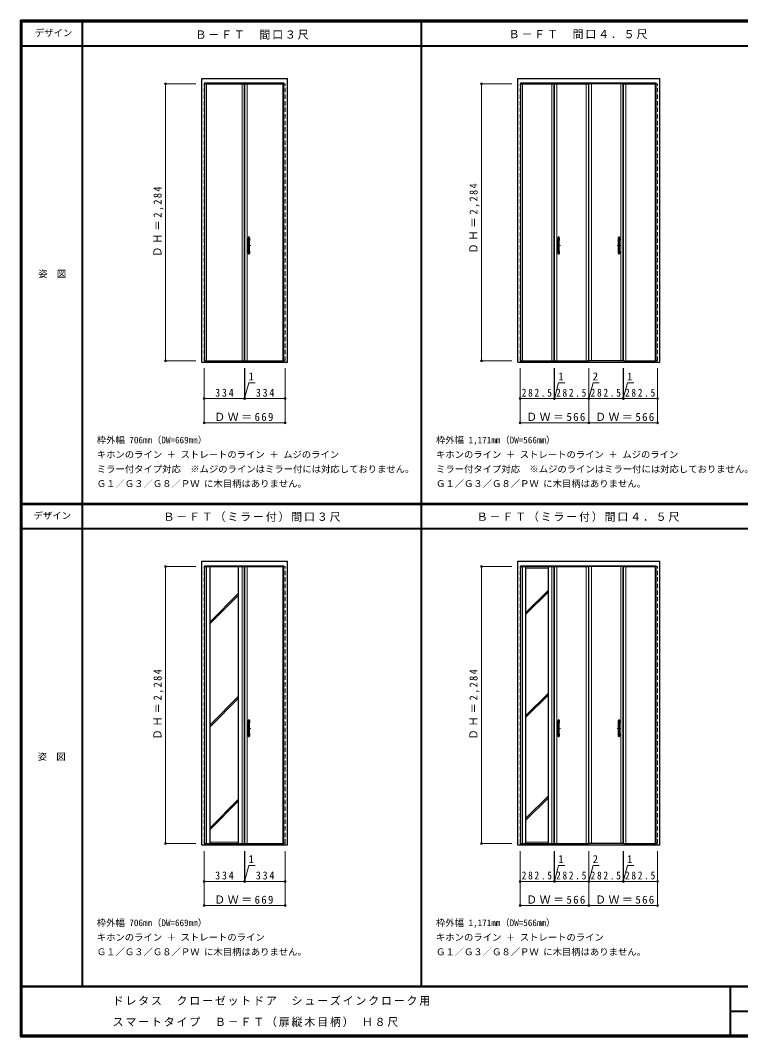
# Model space of a CAD drawing. Units: millimetres at full size, sheet at 1:30. Extents: x -6000 to 5700, y -4307 to 4175.
# Drawn here: x -6000 to -64, y -4205 to 4175 of the extents above; entities that cross this region are included whole.
import ezdxf
from ezdxf.enums import TextEntityAlignment as Align

# ---------------------------------------------------------------- set-up
doc = ezdxf.new("R2010")
doc.units = ezdxf.units.MM
doc.header["$LTSCALE"] = 30
doc.header["$PDMODE"] = 32
doc.header["$PDSIZE"] = 15
doc.linetypes.add('CHAIN1', pattern=[8, 5, -1, 1, -1])
doc.linetypes.add('DASHED1', pattern=[1.8, 1.2, -0.6])
for name, color, linetype, lineweight in [('0-1_通り芯', 4, 'CHAIN1', 9), ('0-2_扉', 3, 'Continuous', 25), ('0-3_仕上げ', 7, 'Continuous', 18), ('0-4_枠', 3, 'Continuous', 25), ('0-7_取手', 7, 'Continuous', 18), ('0-B_寸法', 4, 'Continuous', 9), ('0-C_ハッチ', 4, 'Continuous', 9), ('F-1_枠', 6, 'Continuous', 40), ('F-A_文字', 7, 'Continuous', 18)]:
    doc.layers.add(name, color=color, linetype=linetype, lineweight=lineweight)
doc.layers.add('0-A_文字', color=7, linetype='Continuous')
doc.styles.add('ＭＳ ゴシック', font='')
doc.styles.get('ＭＳ ゴシック').set_extended_font_data('MS Gothic')

msp = doc.modelspace()

# ---------------------------------------------------------------- linework, layer by layer
at = {"layer": '0-1_通り芯'}
for p, q in [((-4116, 2394.5), (-4116, 2240.5)), ((-1563.77, 2394.5), (-1563.77, 2240.5)), ((-1066.77, 2394.5), (-1066.77, 2240.5)), ((-4101, 2317.5), (-4131, 2317.5)), ((-1548.77, 2317.5), (-1578.77, 2317.5)), ((-1081.77, 2317.5), (-1051.77, 2317.5)), ((-4116, -1586), (-4116, -1740)), ((-1563.77, -1586), (-1563.77, -1740)), ((-1066.77, -1586), (-1066.77, -1740)), ((-4101, -1663), (-4131, -1663)), ((-1548.77, -1663), (-1578.77, -1663)), ((-1081.77, -1663), (-1051.77, -1663))]:
    msp.add_line(p, q, dxfattribs=at)
at = {"layer": '0-2_扉', "color": 4, "linetype": 'DASHED1', "lineweight": 9}
for p, q in [((-4486, 1367.5), (-4486, 3651.5)), ((-4480.5, 3651.5), (-4486, 3651.5)), ((-3828.5, 3651.5), (-3817, 3651.5)), ((-3817, 1367.5), (-3817, 3651.5)), ((-1882.27, 1367.5), (-1882.27, 3651.5)), ((-1876.77, 3651.5), (-1882.27, 3651.5)), ((-759.77, 3651.5), (-748.27, 3651.5)), ((-748.27, 1367.5), (-748.27, 3651.5)), ((-4480.5, 1367.5), (-4486, 1367.5)), ((-3828.5, 1367.5), (-3817, 1367.5)), ((-1876.77, 1367.5), (-1882.27, 1367.5)), ((-759.77, 1367.5), (-748.27, 1367.5)), ((-4486, -2613), (-4486, -329)), ((-4480.5, -329), (-4486, -329)), ((-3828.5, -329), (-3817, -329)), ((-3817, -2613), (-3817, -329)), ((-1882.27, -2613), (-1882.27, -329)), ((-1876.77, -329), (-1882.27, -329)), ((-759.77, -329), (-748.27, -329)), ((-748.27, -2613), (-748.27, -329)), ((-4480.5, -2613), (-4486, -2613)), ((-3828.5, -2613), (-3817, -2613)), ((-1876.77, -2613), (-1882.27, -2613)), ((-759.77, -2613), (-748.27, -2613))]:
    msp.add_line(p, q, dxfattribs=at)
at = {"layer": '0-2_扉'}
for p, q in [((-4480.5, 3651.5), (-4152, 3651.5)), ((-4152, 1367.5), (-4152, 3651.5)), ((-4151, 1367.5), (-4151, 3651.5)), ((-4151, 3651.5), (-3828.5, 3651.5)), ((-1876.77, 3651.5), (-1599.77, 3651.5)), ((-1599.77, 1367.5), (-1599.77, 3651.5)), ((-1598.77, 3651.5), (-1316.27, 3651.5)), ((-1598.77, 1367.5), (-1598.77, 3651.5)), ((-1316.27, 1367.5), (-1316.27, 3651.5)), ((-1031.77, 3651.5), (-1314.27, 3651.5)), ((-1031.77, 1367.5), (-1031.77, 3651.5)), ((-1030.77, 1367.5), (-1030.77, 3651.5)), ((-1030.77, 3651.5), (-759.77, 3651.5)), ((-4480.5, 1367.5), (-4152, 1367.5)), ((-4151, 1367.5), (-3828.5, 1367.5)), ((-1876.77, 1367.5), (-1599.77, 1367.5)), ((-1598.77, 1367.5), (-1316.27, 1367.5)), ((-1030.77, 1367.5), (-759.77, 1367.5)), ((-4480.5, -329), (-4152, -329)), ((-4437, -2613), (-4437, -329)), ((-4201, -2613), (-4201, -329)), ((-4152, -2613), (-4152, -329)), ((-4151, -2613), (-4151, -329)), ((-4151, -329), (-3828.5, -329)), ((-1876.77, -329), (-1599.77, -329)), ((-1833.27, -2613), (-1833.27, -329)), ((-1648.77, -2613), (-1648.77, -329)), ((-1599.77, -2613), (-1599.77, -329)), ((-1598.77, -329), (-1316.27, -329)), ((-1598.77, -2613), (-1598.77, -329)), ((-1316.27, -2613), (-1316.27, -329)), ((-1031.77, -329), (-1314.27, -329)), ((-1031.77, -2613), (-1031.77, -329)), ((-1030.77, -2613), (-1030.77, -329)), ((-1030.77, -329), (-759.77, -329)), ((-4480.5, -2613), (-4152, -2613)), ((-4151, -2613), (-3828.5, -2613)), ((-1876.77, -2613), (-1599.77, -2613)), ((-1598.77, -2613), (-1316.27, -2613)), ((-1030.77, -2613), (-759.77, -2613))]:
    msp.add_line(p, q, dxfattribs=at)
for points in [[(-1031.77, 1367.5), (-1314.27, 1367.5), (-1314.27, 3651.5)], [(-1031.77, -2613), (-1314.27, -2613), (-1314.27, -329)]]:
    msp.add_lwpolyline(points, dxfattribs=at)
at = {"layer": '0-3_仕上げ'}
for p, q in [((-4465, 1367.5), (-4465, 3651.5)), ((-4173, 1367.5), (-4173, 3651.5)), ((-4130, 1367.5), (-4130, 3651.5)), ((-3838, 1367.5), (-3838, 3651.5)), ((-1861.27, 1367.5), (-1861.27, 3651.5)), ((-1620.77, 1367.5), (-1620.77, 3651.5)), ((-1577.77, 1367.5), (-1577.77, 3651.5)), ((-1337.27, 1367.5), (-1337.27, 3651.5)), ((-1293.27, 1367.5), (-1293.27, 3651.5)), ((-1052.77, 1367.5), (-1052.77, 3651.5)), ((-1009.77, 1367.5), (-1009.77, 3651.5)), ((-769.27, 1367.5), (-769.27, 3651.5)), ((-4465, -2613), (-4465, -329)), ((-4173, -2613), (-4173, -329)), ((-4130, -2613), (-4130, -329)), ((-3838, -2613), (-3838, -329)), ((-1861.27, -2613), (-1861.27, -329)), ((-1620.77, -2613), (-1620.77, -329)), ((-1577.77, -2613), (-1577.77, -329)), ((-1337.27, -2613), (-1337.27, -329)), ((-1293.27, -2613), (-1293.27, -329)), ((-1052.77, -2613), (-1052.77, -329)), ((-1009.77, -2613), (-1009.77, -329)), ((-769.27, -2613), (-769.27, -329)), ((-1833.27, -341), (-1648.77, -341)), ((-4437, -2601), (-4201, -2601)), ((-1833.27, -2601), (-1648.77, -2601))]:
    msp.add_line(p, q, dxfattribs=at)
at = {"layer": '0-4_枠'}
for p, q in [((-4504.5, 1356), (-4504.5, 3695)), ((-4504.5, 3695), (-3798.5, 3695)), ((-3798.5, 1356), (-3798.5, 3695)), ((-1900.77, 1356), (-1900.77, 3695)), ((-1900.77, 3695), (-729.77, 3695)), ((-729.77, 1356), (-729.77, 3695)), ((-4480.5, 1356), (-4480.5, 3659)), ((-4480.5, 3659), (-3828.5, 3659)), ((-3828.5, 1356), (-3828.5, 3659)), ((-1876.77, 1356), (-1876.77, 3659)), ((-1876.77, 3659), (-759.77, 3659)), ((-759.77, 1356), (-759.77, 3659)), ((-4504.5, 1356), (-3798.5, 1356)), ((-1900.77, 1356), (-729.77, 1356)), ((-4504.5, -2624.5), (-4504.5, -285.5)), ((-4504.5, -285.5), (-3798.5, -285.5)), ((-4480.5, -2624.5), (-4480.5, -321.5)), ((-4480.5, -321.5), (-3828.5, -321.5)), ((-3828.5, -2624.5), (-3828.5, -321.5)), ((-3798.5, -2624.5), (-3798.5, -285.5)), ((-1900.77, -2624.5), (-1900.77, -285.5)), ((-1900.77, -285.5), (-729.77, -285.5)), ((-1876.77, -2624.5), (-1876.77, -321.5)), ((-1876.77, -321.5), (-759.77, -321.5)), ((-759.77, -2624.5), (-759.77, -321.5)), ((-729.77, -2624.5), (-729.77, -285.5)), ((-4504.5, -2624.5), (-3798.5, -2624.5)), ((-1900.77, -2624.5), (-729.77, -2624.5))]:
    msp.add_line(p, q, dxfattribs=at)
at = {"layer": '0-7_取手'}
for p, q in [((-4122, 2363.5), (-4122, 2381.5)), ((-4110, 2363.5), (-4110, 2381.5)), ((-1569.77, 2363.5), (-1569.77, 2381.5)), ((-1557.77, 2363.5), (-1557.77, 2381.5)), ((-1072.77, 2363.5), (-1072.77, 2381.5)), ((-1060.77, 2363.5), (-1060.77, 2381.5)), ((-4122, 2253.5), (-4122, 2271.5)), ((-4110, 2253.5), (-4110, 2271.5)), ((-1569.77, 2253.5), (-1569.77, 2271.5)), ((-1557.77, 2253.5), (-1557.77, 2271.5)), ((-1072.77, 2253.5), (-1072.77, 2271.5)), ((-1060.77, 2253.5), (-1060.77, 2271.5)), ((-4122, -1617), (-4122, -1599)), ((-4110, -1617), (-4110, -1599)), ((-1569.77, -1617), (-1569.77, -1599)), ((-1557.77, -1617), (-1557.77, -1599)), ((-1072.77, -1617), (-1072.77, -1599)), ((-1060.77, -1617), (-1060.77, -1599)), ((-4122, -1727), (-4122, -1709)), ((-4110, -1727), (-4110, -1709)), ((-1569.77, -1727), (-1569.77, -1709)), ((-1557.77, -1727), (-1557.77, -1709)), ((-1072.77, -1727), (-1072.77, -1709)), ((-1060.77, -1727), (-1060.77, -1709))]:
    msp.add_line(p, q, dxfattribs=at)
at = {"layer": '0-7_取手', "color": 3, "lineweight": 25}
for p, q in [((-4121, 2251.5), (-4121, 2383.5)), ((-4112, 2384.5), (-4120, 2384.5)), ((-4111, 2251.5), (-4111, 2383.5)), ((-1568.77, 2251.5), (-1568.77, 2383.5)), ((-1559.77, 2384.5), (-1567.77, 2384.5)), ((-1558.77, 2251.5), (-1558.77, 2383.5)), ((-1071.77, 2251.5), (-1071.77, 2383.5)), ((-1070.77, 2384.5), (-1062.77, 2384.5)), ((-1061.77, 2251.5), (-1061.77, 2383.5)), ((-4120, 2250.5), (-4112, 2250.5)), ((-1567.77, 2250.5), (-1559.77, 2250.5)), ((-1062.77, 2250.5), (-1070.77, 2250.5)), ((-4121, -1729), (-4121, -1597)), ((-4112, -1596), (-4120, -1596)), ((-4111, -1729), (-4111, -1597)), ((-1568.77, -1729), (-1568.77, -1597)), ((-1559.77, -1596), (-1567.77, -1596)), ((-1558.77, -1729), (-1558.77, -1597)), ((-1071.77, -1729), (-1071.77, -1597)), ((-1070.77, -1596), (-1062.77, -1596)), ((-1061.77, -1729), (-1061.77, -1597)), ((-4120, -1730), (-4112, -1730)), ((-1567.77, -1730), (-1559.77, -1730)), ((-1062.77, -1730), (-1070.77, -1730))]:
    msp.add_line(p, q, dxfattribs=at)
at = {"layer": '0-7_取手'}
for centre, start, end in [((-4121, 2381.5), 90, 180), ((-4121, 2363.5), 180, 270), ((-4111, 2381.5), 0, 90), ((-4111, 2363.5), 270, 0), ((-1568.77, 2381.5), 90, 180), ((-1568.77, 2363.5), 180, 270), ((-1558.77, 2381.5), 0, 90), ((-1558.77, 2363.5), 270, 0), ((-1071.77, 2381.5), 90, 180), ((-1071.77, 2363.5), 180, 270), ((-1061.77, 2381.5), 0, 90), ((-1061.77, 2363.5), 270, 0), ((-4121, 2271.5), 90, 180), ((-4111, 2271.5), 0, 90), ((-1568.77, 2271.5), 90, 180), ((-1558.77, 2271.5), 0, 90), ((-1071.77, 2271.5), 90, 180), ((-1061.77, 2271.5), 0, 90), ((-4121, 2253.5), 180, 270), ((-4111, 2253.5), 270, 0), ((-1568.77, 2253.5), 180, 270), ((-1558.77, 2253.5), 270, 0), ((-1071.77, 2253.5), 180, 270), ((-1061.77, 2253.5), 270, 0), ((-4121, -1599), 90, 180), ((-4121, -1617), 180, 270), ((-4111, -1599), 0, 90), ((-4111, -1617), 270, 0), ((-1568.77, -1599), 90, 180), ((-1568.77, -1617), 180, 270), ((-1558.77, -1599), 0, 90), ((-1558.77, -1617), 270, 0), ((-1071.77, -1599), 90, 180), ((-1071.77, -1617), 180, 270), ((-1061.77, -1599), 0, 90), ((-1061.77, -1617), 270, 0), ((-4121, -1709), 90, 180), ((-4121, -1727), 180, 270), ((-4111, -1709), 0, 90), ((-4111, -1727), 270, 0), ((-1568.77, -1709), 90, 180), ((-1568.77, -1727), 180, 270), ((-1558.77, -1709), 0, 90), ((-1558.77, -1727), 270, 0), ((-1071.77, -1709), 90, 180), ((-1071.77, -1727), 180, 270), ((-1061.77, -1709), 0, 90), ((-1061.77, -1727), 270, 0)]:
    msp.add_arc(centre, 1, start, end, dxfattribs=at)
at = {"layer": '0-7_取手', "color": 3, "lineweight": 25}
for centre, start, end in [((-4120, 2383.5), 90, 180), ((-4112, 2383.5), 0, 90), ((-1567.77, 2383.5), 90, 180), ((-1559.77, 2383.5), 0, 90), ((-1070.77, 2383.5), 90, 180), ((-1062.77, 2383.5), 0, 90), ((-4120, 2251.5), 180, 270), ((-4112, 2251.5), 270, 0), ((-1567.77, 2251.5), 180, 270), ((-1559.77, 2251.5), 270, 0), ((-1070.77, 2251.5), 180, 270), ((-1062.77, 2251.5), 270, 0), ((-4120, -1597), 90, 180), ((-4112, -1597), 0, 90), ((-1567.77, -1597), 90, 180), ((-1559.77, -1597), 0, 90), ((-1070.77, -1597), 90, 180), ((-1062.77, -1597), 0, 90), ((-4120, -1729), 180, 270), ((-4112, -1729), 270, 0), ((-1567.77, -1729), 180, 270), ((-1559.77, -1729), 270, 0), ((-1070.77, -1729), 180, 270), ((-1062.77, -1729), 270, 0)]:
    msp.add_arc(centre, 1, start, end, dxfattribs=at)
at = {"layer": '0-B_寸法'}
for p, q in [((-4804.5, 3651.5), (-4554.5, 3651.5)), ((-4804.5, 3651.5), (-4804.5, 1367.5)), ((-2200.77, 3651.5), (-2200.77, 1367.5)), ((-2200.77, 3651.5), (-1950.77, 3651.5)), ((-4804.5, 1367.5), (-4554.5, 1367.5)), ((-2200.77, 1367.5), (-1950.77, 1367.5)), ((-4486, 856), (-4486, 1306)), ((-4152, 1056), (-4152, 1306)), ((-3817, 856), (-3817, 1306)), ((-1882.27, 856), (-1882.27, 1306)), ((-1599.77, 1056), (-1599.77, 1306)), ((-1316.27, 856), (-1316.27, 1306)), ((-1314.27, 856), (-1314.27, 1306)), ((-1031.77, 1056), (-1031.77, 1306)), ((-748.27, 856), (-748.27, 1306)), ((-4151.5, 1056), (-4116.55, 1186.43)), ((-4116.55, 1186.43), (-4065.77, 1186.43)), ((-1599.27, 1056), (-1564.32, 1186.43)), ((-1564.32, 1186.43), (-1513.54, 1186.43)), ((-1315.27, 1056), (-1280.32, 1186.43)), ((-1280.32, 1186.43), (-1229.54, 1186.43)), ((-1031.27, 1056), (-996.32, 1186.43)), ((-996.32, 1186.43), (-945.54, 1186.43)), ((-4486, 1056), (-4152, 1056)), ((-4151, 1056), (-3817, 1056)), ((-1882.27, 1056), (-1599.77, 1056)), ((-1598.77, 1056), (-1316.27, 1056)), ((-1316.27, 1056), (-1314.27, 1056)), ((-1314.27, 1056), (-1031.77, 1056)), ((-1030.77, 1056), (-748.27, 1056)), ((-4486, 856), (-3817, 856)), ((-1882.27, 856), (-1316.27, 856)), ((-1314.27, 856), (-748.27, 856)), ((-4804.5, -329), (-4554.5, -329)), ((-4804.5, -329), (-4804.5, -2613)), ((-2200.77, -329), (-2200.77, -2613)), ((-2200.77, -329), (-1950.77, -329)), ((-4804.5, -2613), (-4554.5, -2613)), ((-4486, -3124.5), (-4486, -2674.5)), ((-4152, -2924.5), (-4152, -2674.5)), ((-3817, -3124.5), (-3817, -2674.5)), ((-2200.77, -2613), (-1950.77, -2613)), ((-1882.27, -3124.5), (-1882.27, -2674.5)), ((-1599.77, -2924.5), (-1599.77, -2674.5)), ((-1316.27, -3124.5), (-1316.27, -2674.5)), ((-1314.27, -3124.5), (-1314.27, -2674.5)), ((-1031.77, -2924.5), (-1031.77, -2674.5)), ((-748.27, -3124.5), (-748.27, -2674.5)), ((-4151.5, -2924.5), (-4116.55, -2794.07)), ((-4116.55, -2794.07), (-4065.77, -2794.07)), ((-1599.27, -2924.5), (-1564.32, -2794.07)), ((-1564.32, -2794.07), (-1513.54, -2794.07)), ((-1315.27, -2924.5), (-1280.32, -2794.07)), ((-1280.32, -2794.07), (-1229.54, -2794.07)), ((-1031.27, -2924.5), (-996.32, -2794.07)), ((-996.32, -2794.07), (-945.54, -2794.07)), ((-4486, -2924.5), (-4152, -2924.5)), ((-4151, -2924.5), (-3817, -2924.5)), ((-1882.27, -2924.5), (-1599.77, -2924.5)), ((-1598.77, -2924.5), (-1316.27, -2924.5)), ((-1316.27, -2924.5), (-1314.27, -2924.5)), ((-1314.27, -2924.5), (-1031.77, -2924.5)), ((-1030.77, -2924.5), (-748.27, -2924.5)), ((-4486, -3124.5), (-3817, -3124.5)), ((-1882.27, -3124.5), (-1316.27, -3124.5)), ((-1314.27, -3124.5), (-748.27, -3124.5))]:
    msp.add_line(p, q, dxfattribs=at)
for points in [[(-4152, 1056), (-4151, 1056), (-4151, 1306)], [(-1599.77, 1056), (-1598.77, 1056), (-1598.77, 1306)], [(-1031.77, 1056), (-1030.77, 1056), (-1030.77, 1306)], [(-4152, -2924.5), (-4151, -2924.5), (-4151, -2674.5)], [(-1599.77, -2924.5), (-1598.77, -2924.5), (-1598.77, -2674.5)], [(-1031.77, -2924.5), (-1030.77, -2924.5), (-1030.77, -2674.5)]]:
    msp.add_lwpolyline(points, dxfattribs=at)
at = {"layer": '0-B_寸法', "color": 7}
for p in [(-4804.5, 3651.5), (-2200.77, 3651.5), (-4804.5, 1367.5), (-2200.77, 1367.5), (-4486, 1056), (-4152, 1056), (-4151, 1056), (-3817, 1056), (-1882.27, 1056), (-1599.77, 1056), (-1598.77, 1056), (-1316.27, 1056), (-1314.27, 1056), (-1031.77, 1056), (-1030.77, 1056), (-748.27, 1056), (-4486, 856), (-3817, 856), (-1882.27, 856), (-1316.27, 856), (-1314.27, 856), (-748.27, 856), (-4804.5, -329), (-2200.77, -329), (-4804.5, -2613), (-2200.77, -2613), (-4486, -2924.5), (-4152, -2924.5), (-4151, -2924.5), (-3817, -2924.5), (-1882.27, -2924.5), (-1599.77, -2924.5), (-1598.77, -2924.5), (-1316.27, -2924.5), (-1314.27, -2924.5), (-1031.77, -2924.5), (-1030.77, -2924.5), (-748.27, -2924.5), (-4486, -3124.5), (-3817, -3124.5), (-1882.27, -3124.5), (-1316.27, -3124.5), (-1314.27, -3124.5), (-748.27, -3124.5)]:
    msp.add_point(p, dxfattribs=at)
at = {"layer": '0-C_ハッチ'}
for p, q in [((-4437, -785.28), (-4201, -549.28)), ((-4437, -799.42), (-4201, -563.42)), ((-1833.27, -707.65), (-1648.77, -523.15)), ((-1833.27, -721.79), (-1648.77, -537.29)), ((-4437, -1634.81), (-4201, -1398.81)), ((-4437, -1648.95), (-4201, -1412.95)), ((-1833.27, -1557.18), (-1648.77, -1372.68)), ((-1833.27, -1571.32), (-1648.77, -1386.82)), ((-4437, -2482.34), (-4201, -2246.34)), ((-4437, -2496.48), (-4201, -2260.48)), ((-1833.27, -2404.71), (-1648.77, -2220.21)), ((-1833.27, -2418.85), (-1648.77, -2234.35))]:
    msp.add_line(p, q, dxfattribs=at)
at = {"layer": 'F-1_枠'}
for p, q in [((-6000, 4175), (5700, 4175)), ((-6000, 4175), (-6000, -4205)), ((-6000, 4170), (5700, 4170)), ((-6000, 4165), (5700, 4165)), ((-5995, 4175), (-5995, -4205)), ((-5990, 4175), (-5990, -4205)), ((-5490, 4175), (-5490, -3790)), ((-2695, -3790), (-2695, 4175)), ((-6000, 3965), (5690, 3965)), ((-5990, 190.5), (5690, 190.5)), ((-5990, 187.5), (5690, 187.5)), ((-5990, 184.5), (5690, 184.5)), ((-5990, -15.5), (5690, -15.5)), ((5700, -3790), (-6000, -3790)), ((5700, -3795), (-6000, -3795)), ((-150, -3795), (-150, -4195)), ((-150, -3995), (5690, -3995.01)), ((5700, -4195), (-6000, -4195)), ((5700, -4200), (-6000, -4200)), ((5700, -4205), (-6000, -4205))]:
    msp.add_line(p, q, dxfattribs=at)

# ---------------------------------------------------------------- texts
at = {"layer": '0-A_文字', "style": 'ＭＳ ゴシック'}
for s, p in [('枠外幅 706mm（DW=669mm）', (-5370, 670.5)), ('枠外幅 1,171mm（DW=566mm）', (-2575, 670.5)), ('キホンのライン ＋ ストレートのライン ＋ ムジのライン', (-5370, 550.5)), ('キホンのライン ＋ ストレートのライン ＋ ムジのライン', (-2575, 550.5)), ('ミラー付タイプ対応\u3000※ムジのラインはミラー付には対応しておりません。', (-5370, 430.5)), ('ミラー付タイプ対応\u3000※ムジのラインはミラー付には対応しておりません。', (-2575, 430.5)), ('Ｇ１／Ｇ３／Ｇ８／ＰＷ に木目柄はありません。', (-5370, 310.5)), ('Ｇ１／Ｇ３／Ｇ８／ＰＷ に木目柄はありません。', (-2575, 310.5)), ('枠外幅 706mm（DW=669mm）', (-5370, -3310)), ('枠外幅 1,171mm（DW=566mm）', (-2575, -3310)), ('キホンのライン ＋ ストレートのライン', (-5370, -3430)), ('キホンのライン ＋ ストレートのライン', (-2575, -3430)), ('Ｇ１／Ｇ３／Ｇ８／ＰＷ に木目柄はありません。', (-5370, -3550)), ('Ｇ１／Ｇ３／Ｇ８／ＰＷ に木目柄はありません。', (-2575, -3550))]:
    msp.add_text(s, height=54.99, dxfattribs=at).set_placement(p, align=Align.BOTTOM_LEFT)
at = {"layer": '0-A_文字', "char_height": 65.98, "attachment_point": 7, "style": 'ＭＳ ゴシック'}
for s, insert in [('\\T1.17;Ｂ－ＦＴ\u3000間口３尺', (-4556.33, 4016.02)), ('\\T1.17;Ｂ－ＦＴ\u3000間口４．５尺', (-1975.83, 4020)), ('\\T1.17;Ｂ－ＦＴ（ミラー付）間口３尺', (-4820, 39.5)), ('\\T1.17;Ｂ－ＦＴ（ミラー付）間口４．５尺', (-2238.33, 39.5))]:
    msp.add_mtext(s, dxfattribs=dict(at, insert=insert))
at = {"layer": '0-B_寸法', "color": 7, "style": 'ＭＳ ゴシック'}
for s, p in [('1', (-4120.3, 1186.43)), ('1', (-1568.07, 1186.43)), ('2', (-1284.07, 1186.43)), ('1', (-1000.07, 1186.43)), ('1', (-4120.3, -2794.07)), ('1', (-1568.07, -2794.07)), ('2', (-1284.07, -2794.07)), ('1', (-1000.07, -2794.07))]:
    msp.add_text(s, height=65.98, dxfattribs=at).set_placement(p, align=Align.BOTTOM_LEFT)
at = {"layer": '0-B_寸法', "color": 7, "char_height": 65.98, "attachment_point": 7, "rotation": 90, "style": 'ＭＳ ゴシック'}
for insert in [(-4819.5, 2224.5), (-2215.77, 2250.5), (-4819.5, -1756), (-2215.77, -1756)]:
    msp.add_mtext('\\T1.26;\\W0.95;ＤＨ＝2,284', dxfattribs=dict(at, insert=insert))
at = {"layer": '0-B_寸法', "color": 7, "char_height": 65.98, "attachment_point": 7, "style": 'ＭＳ ゴシック'}
for s, insert in [('\\T1.38;\\W0.9;334', (-4394, 1071)), ('\\T1.38;\\W0.9;334', (-4059, 1071)), ('\\T1.38;\\W0.85;282.5', (-1868.52, 1071)), ('\\T1.38;\\W0.85;282.5', (-1585.02, 1071)), ('\\T1.38;\\W0.85;282.5', (-1300.52, 1071)), ('\\T1.38;\\W0.85;282.5', (-1017.02, 1071)), ('\\T1.23;ＤＷ＝669', (-4402, 871)), ('\\T1.23;ＤＷ＝566', (-1831.77, 871)), ('\\T1.23;ＤＷ＝566', (-1263.77, 871)), ('\\T1.38;\\W0.9;334', (-4394, -2909.5)), ('\\T1.38;\\W0.9;334', (-4059, -2909.5)), ('\\T1.38;\\W0.85;282.5', (-1868.52, -2909.5)), ('\\T1.38;\\W0.85;282.5', (-1585.02, -2909.5)), ('\\T1.38;\\W0.85;282.5', (-1300.52, -2909.5)), ('\\T1.38;\\W0.85;282.5', (-1017.02, -2909.5)), ('\\T1.23;ＤＷ＝669', (-4402, -3109.5)), ('\\T1.23;ＤＷ＝566', (-1831.77, -3109.5)), ('\\T1.23;ＤＷ＝566', (-1263.77, -3109.5))]:
    msp.add_mtext(s, dxfattribs=dict(at, insert=insert))
at = {"layer": 'F-A_文字', "style": 'ＭＳ ゴシック'}
for s, p in [('デザイン', (-5880, 4027.5)), ('姿\u3000図', (-5852.5, 2040.25)), ('デザイン', (-5890, 47)), ('姿\u3000図', (-5857.5, -1940.25))]:
    msp.add_text(s, height=54.99, dxfattribs=at).set_placement(p, align=Align.BOTTOM_LEFT)
at = {"layer": 'F-A_文字', "char_height": 65.98, "attachment_point": 7, "style": 'ＭＳ ゴシック'}
for s, insert in [('\\T1.17;ドレタス\u3000クローゼットドア\u3000シューズインクローク用', (-5239.16, -3949.8)), ('\\T1.17;スマートタイプ\u3000Ｂ－ＦＴ（扉縦木目柄）\\~Ｈ８尺', (-5239.16, -4125.45))]:
    msp.add_mtext(s, dxfattribs=dict(at, insert=insert))

doc.saveas('drawing.dxf')
